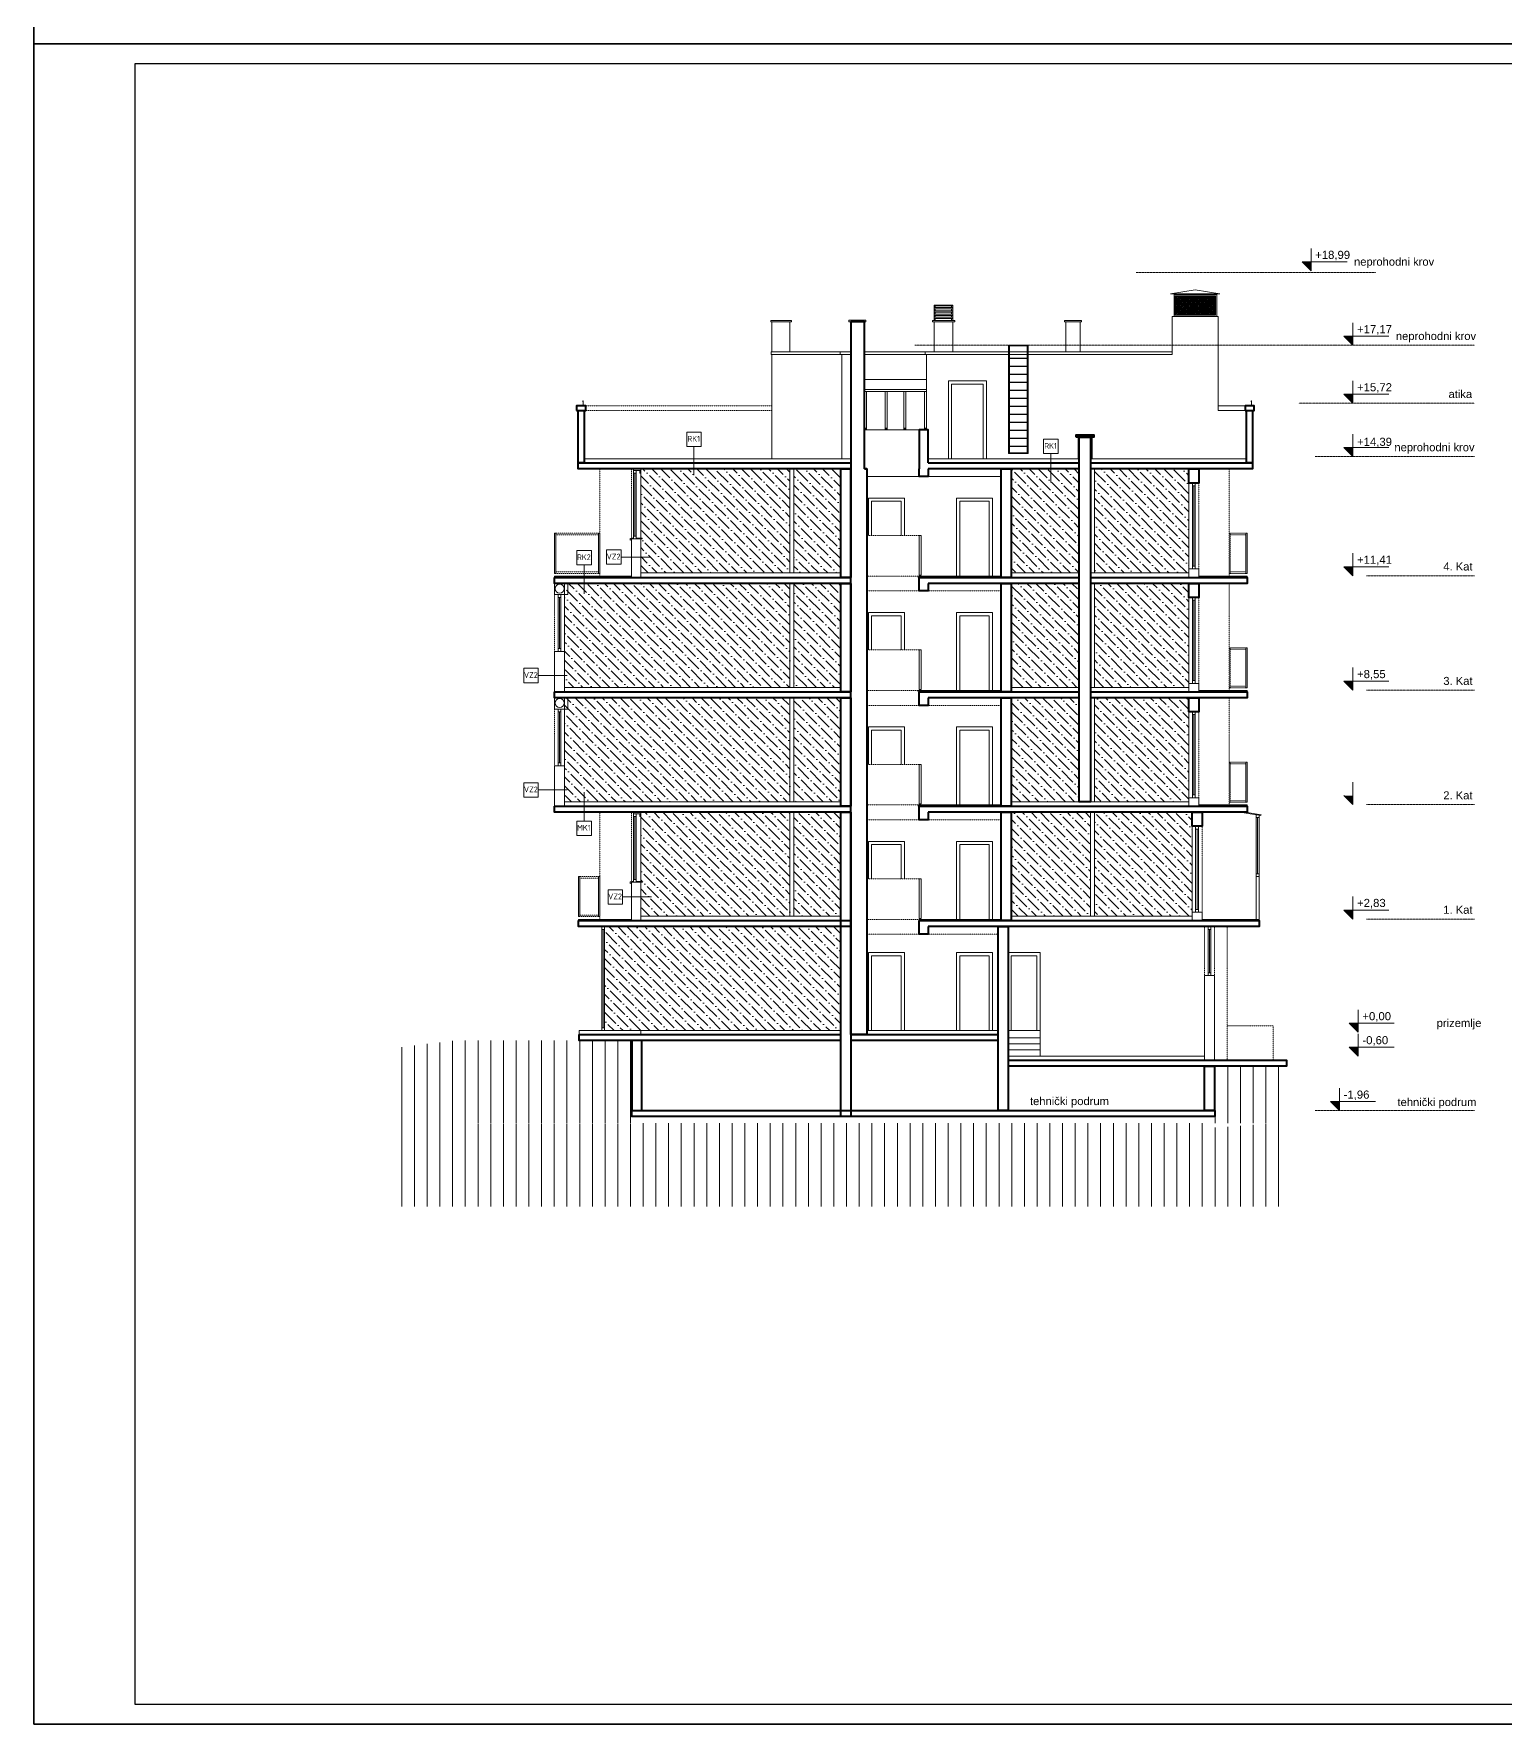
# Model space of a CAD drawing. Header units: millimetres. Extents: x -701 to 470890, y -446843 to -116129.
# Drawn here: x 195897 to 199573, y -229228 to -225003 of the extents above; entities that cross this region are included whole.
import ezdxf
from ezdxf.enums import TextEntityAlignment as Align

# ---------------------------------------------------------------- set-up
doc = ezdxf.new("R2010")
doc.units = ezdxf.units.MM
doc.linetypes.add('DASHED2', pattern=[0.375, 0.25, -0.125])
doc.linetypes.add('HIDDEN', pattern=[0.375, 0.25, -0.125])
doc.layers.get('0').update_dxf_attribs({"lineweight": 0})
for name, color, linetype, lineweight in [('01-zid_nenosivi', 134, 'Continuous', 0), ('03-prozori', 132, 'Continuous', 0), ('05-podgled-tanko', 144, 'HIDDEN', 0), ('06-hatch_grijano', 30, 'Continuous', 0), ('07-kote', 70, 'Continuous', 9), ('5-TX', 113, 'Continuous', 5), ('TP_01 - 0.50', 1, 'Continuous', 40)]:
    doc.layers.add(name, color=color, linetype=linetype, lineweight=lineweight)
doc.layers.add('Kucni_broj', color=2, linetype='Continuous', plot=False)
doc.layers.add('SAST_Linija sastavnice', color=255, linetype='Continuous', plot=False)
doc.styles.add('GENERATED_STYLE_1', font='arial.ttf')
doc.styles.add('isocpeur', font='isocpeur.ttf')
doc.styles.add('tahoma10', font='tahoma.ttf', dxfattribs={"height": 2})
pattern_1 = [(315, (-119.157, -130), (30.8696304, -8.4189901), [39.6875, -7.9375, 0, -7.9375])]

# ---------------------------------------------------------------- blocks, each defined once
blk = doc.blocks.new('*U3805')
blk.add_line((7, 3.5), (115.5, 3.5))
blk.add_lwpolyline([(0, 7), (122.5, 7), (122.5, 0), (122.5, 0), (0, 0), (0, 7)])
blk.add_lwpolyline([(7, 7), (115.5, 7), (115.5, 0), (7, 0)], close=True)
blk = doc.blocks.new('*U679')
blk.add_line((7, 3.5), (207.8, 3.5))
blk.add_lwpolyline([(0, 7), (214.8, 7), (214.8, 0), (214.8, 0), (0, 0), (0, 7)])
blk.add_lwpolyline([(7, 7), (207.8, 7), (207.8, 0), (7, 0)], close=True)
blk = doc.blocks.new('*U674')
blk.add_line((7, 3.5), (164, 3.5))
blk.add_lwpolyline([(0, 7), (171, 7), (171, 0), (171, 0), (0, 0), (0, 7)])
blk.add_lwpolyline([(7, 7), (164, 7), (164, 0), (7, 0)], close=True)
blk = doc.blocks.new('*U677')
blk.add_line((7, 3.5), (134.8, 3.5))
blk.add_lwpolyline([(0, 7), (141.8, 7), (141.8, 0), (141.8, 0), (0, 0), (0, 7)])
blk.add_lwpolyline([(7, 7), (134.8, 7), (134.8, 0), (7, 0)], close=True)
blk = doc.blocks.new('*U64')
at = {"ltscale": 0.1}
blk.add_line((0, 0.25), (0, -0.25), dxfattribs=at)
blk.add_lwpolyline([(-0.125, 0.5), (0.125, 0.5), (0.125, 0.25), (-0.125, 0.25)], close=True, dxfattribs=at)
at = {"style": 'isocpeur'}
blk.add_attdef('sl', text='', height=0.1, dxfattribs=at).set_placement((0.005, 0.334), align=Align.CENTER)
blk = doc.blocks.new('*U511')
at = {"ltscale": 0.1}
blk.add_line((0, 0.5), (0, 1), dxfattribs=at)
blk.add_lwpolyline([(0.125, 0.25), (-0.125, 0.25), (-0.125, 0.5), (0.125, 0.5)], close=True, dxfattribs=at)
at = {"style": 'isocpeur'}
blk.add_attdef('sl', text='', height=0.1, dxfattribs=at).set_placement((0.005, 0.334), align=Align.CENTER)
blk = doc.blocks.new('*U649')
at = {"ltscale": 0.1}
blk.add_line((-0.125, 0.375), (-0.625, 0.375), dxfattribs=at)
blk.add_lwpolyline([(0.125, 0.5), (0.125, 0.25), (-0.125, 0.25), (-0.125, 0.5)], close=True, dxfattribs=at)
at = {"style": 'isocpeur'}
blk.add_attdef('sl', text='', height=0.1, dxfattribs=at).set_placement((0.005, 0.334), align=Align.CENTER)
blk = doc.blocks.new('*U3804')
blk.add_line((7, 3.5), (253, 3.5))
blk.add_lwpolyline([(0, 7), (260, 7), (260, 0), (260, 0), (0, 0), (0, 7)])
blk.add_lwpolyline([(7, 7), (253, 7), (253, 0), (7, 0)], close=True)
blk = doc.blocks.new('*U3806')
blk.add_line((7, 3.5), (147.4, 3.5))
blk.add_lwpolyline([(0, 7), (154.4, 7), (154.4, 0), (154.4, 0), (0, 0), (0, 7)])
blk.add_lwpolyline([(7, 7), (147.4, 7), (147.4, 0), (7, 0)], close=True)

msp = doc.modelspace()

# ---------------------------------------------------------------- hatches: boundary and pattern name
at = {"layer": '05-podgled-tanko', "linetype": 'ByBlock', "ltscale": 5}
h = msp.add_hatch(dxfattribs=at)
h.set_pattern_fill('ANSI37', color=256)
h.set_pattern_definition([(45, (-8833.0188, -13356.2996), (-2.24506403, 2.24506403), []), (135, (-8833.0188, -13356.2996), (-2.24506403, -2.24506403), [])])
h.paths.add_polyline_path([(198849.65, -225706.27), (198748.97, -225706.27), (198748.97, -225657.6), (198849.65, -225657.6)])
at = {"layer": '06-hatch_grijano'}
h = msp.add_hatch(dxfattribs=at)
h.set_pattern_fill('ANSI36', color=256, scale=5, angle=270, style=0)
h.set_pattern_definition(pattern_1)
h.paths.add_polyline_path([(197413.3, -226090.27), (197786.3, -226090.27), (197786.3, -226350.27), (197413.3, -226350.27)])
h = msp.add_hatch(dxfattribs=at)
h.set_pattern_fill('ANSI36', color=256, scale=5, angle=270, style=0)
h.set_pattern_definition(pattern_1)
h.paths.add_polyline_path([(197796.3, -226350.27), (197913.3, -226350.27), (197913.3, -226090.27), (197796.3, -226090.27)])
h = msp.add_hatch(dxfattribs=at)
h.set_pattern_fill('ANSI36', color=256, scale=5, angle=270, style=0)
h.set_pattern_definition(pattern_1)
h.paths.add_polyline_path([(198339.3, -226350.27), (198509.3, -226350.27), (198509.3, -226090.27), (198339.3, -226090.27)])
h = msp.add_hatch(dxfattribs=at)
h.set_pattern_fill('ANSI36', color=256, scale=5, angle=270, style=0)
h.set_pattern_definition(pattern_1)
h.paths.add_polyline_path([(198547.3, -226350.27), (198783.3, -226350.27), (198783.3, -226090.27), (198547.3, -226090.27)])
h = msp.add_hatch(dxfattribs=at)
h.set_pattern_fill('ANSI36', color=256, scale=5, angle=270, style=0)
h.set_pattern_definition(pattern_1)
h.paths.add_polyline_path([(197223.3, -226636.27), (197786.3, -226636.27), (197786.3, -226376.27), (197223.3, -226376.27)])
h = msp.add_hatch(dxfattribs=at)
h.set_pattern_fill('ANSI36', color=256, scale=5, angle=270, style=0)
h.set_pattern_definition(pattern_1)
h.paths.add_polyline_path([(197796.3, -226636.27), (197913.3, -226636.27), (197913.3, -226376.27), (197796.3, -226376.27)])
h = msp.add_hatch(dxfattribs=at)
h.set_pattern_fill('ANSI36', color=256, scale=5, angle=270, style=0)
h.set_pattern_definition(pattern_1)
h.paths.add_polyline_path([(198339.3, -226636.27), (198509.3, -226636.27), (198509.3, -226376.27), (198339.3, -226376.27)])
h = msp.add_hatch(dxfattribs=at)
h.set_pattern_fill('ANSI36', color=256, scale=5, angle=270, style=0)
h.set_pattern_definition(pattern_1)
h.paths.add_polyline_path([(198547.3, -226636.27), (198783.3, -226636.27), (198783.3, -226376.27), (198547.3, -226376.27)])
h = msp.add_hatch(dxfattribs=at)
h.set_pattern_fill('ANSI36', color=256, scale=5, angle=270, style=0)
h.set_pattern_definition(pattern_1)
h.paths.add_polyline_path([(197223.3, -226922.27), (197786.3, -226922.27), (197786.3, -226662.27), (197223.3, -226662.27)])
h = msp.add_hatch(dxfattribs=at)
h.set_pattern_fill('ANSI36', color=256, scale=5, angle=270, style=0)
h.set_pattern_definition(pattern_1)
h.paths.add_polyline_path([(197796.3, -226922.27), (197913.3, -226922.27), (197913.3, -226662.27), (197796.3, -226662.27)])
h = msp.add_hatch(dxfattribs=at)
h.set_pattern_fill('ANSI36', color=256, scale=5, angle=270, style=0)
h.set_pattern_definition(pattern_1)
h.paths.add_polyline_path([(198339.3, -226922.27), (198509.3, -226922.27), (198509.3, -226662.27), (198339.3, -226662.27)])
h = msp.add_hatch(dxfattribs=at)
h.set_pattern_fill('ANSI36', color=256, scale=5, angle=270, style=0)
h.set_pattern_definition(pattern_1)
h.paths.add_polyline_path([(198547.3, -226922.27), (198783.3, -226922.27), (198783.3, -226662.27), (198547.3, -226662.27)])
h = msp.add_hatch(dxfattribs=at)
h.set_pattern_fill('ANSI36', color=256, scale=5, angle=270, style=0)
h.set_pattern_definition(pattern_1)
h.paths.add_polyline_path([(197413.3, -227208.27), (197786.3, -227208.27), (197786.3, -226948.27), (197413.3, -226948.27)])
h = msp.add_hatch(dxfattribs=at)
h.set_pattern_fill('ANSI36', color=256, scale=5, angle=270, style=0)
h.set_pattern_definition(pattern_1)
h.paths.add_polyline_path([(197796.3, -227208.27), (197913.3, -227208.27), (197913.3, -226948.27), (197796.3, -226948.27)])
h = msp.add_hatch(dxfattribs=at)
h.set_pattern_fill('ANSI36', color=256, scale=5, angle=270, style=0)
h.set_pattern_definition(pattern_1)
h.paths.add_polyline_path([(198339.3, -227208.27), (198537.3, -227208.27), (198537.3, -226948.27), (198339.3, -226948.27)])
h = msp.add_hatch(dxfattribs=at)
h.set_pattern_fill('ANSI36', color=256, scale=5, angle=270, style=0)
h.set_pattern_definition(pattern_1)
h.paths.add_polyline_path([(198547.3, -227208.27), (198791.3, -227208.27), (198791.3, -226948.27), (198547.3, -226948.27)])
h = msp.add_hatch(dxfattribs=at)
h.set_pattern_fill('ANSI36', color=256, scale=5, angle=270, style=0)
h.set_pattern_definition([(315, (-119.157, -416), (30.8696304, -8.4189901), [39.6875, -7.9375, 0, -7.9375])])
h.paths.add_polyline_path([(197323.3, -227494.27), (197913.3, -227494.27), (197913.3, -227234.27), (197323.3, -227234.27)])
at = {"layer": '07-kote'}
h = msp.add_hatch(color=7, dxfattribs=at)
h.dxf.hatch_style = 1
h.paths.add_polyline_path([(199088.22, -225572.87), (199065.72, -225572.87), (199088.22, -225595.37)])
h = msp.add_hatch(color=7, dxfattribs=at)
h.dxf.hatch_style = 1
h.paths.add_polyline_path([(199192.82, -225758.77), (199170.32, -225758.77), (199192.82, -225781.27)])
h = msp.add_hatch(color=7, dxfattribs=at)
h.dxf.hatch_style = 1
h.paths.add_polyline_path([(199192.82, -225903.77), (199170.32, -225903.77), (199192.82, -225926.27)])
h = msp.add_hatch(color=7, dxfattribs=at)
h.dxf.hatch_style = 1
h.paths.add_polyline_path([(199192.82, -226036.77), (199170.32, -226036.77), (199192.82, -226059.27)])
h = msp.add_hatch(color=7, dxfattribs=at)
h.dxf.hatch_style = 1
h.paths.add_polyline_path([(199192.82, -226334.77), (199170.32, -226334.77), (199192.82, -226357.27)])
h = msp.add_hatch(color=7, dxfattribs=at)
h.dxf.hatch_style = 1
h.paths.add_polyline_path([(199192.82, -226620.77), (199170.32, -226620.77), (199192.82, -226643.27)])
h = msp.add_hatch(color=7, dxfattribs=at)
h.dxf.hatch_style = 1
h.paths.add_polyline_path([(199192.82, -226906.77), (199170.32, -226906.77), (199192.82, -226929.27)])
h = msp.add_hatch(color=7, dxfattribs=at)
h.dxf.hatch_style = 1
h.paths.add_polyline_path([(199192.82, -227192.77), (199170.32, -227192.77), (199192.82, -227215.27)])
h = msp.add_hatch(color=7, dxfattribs=at)
h.dxf.hatch_style = 1
h.paths.add_polyline_path([(199206.17, -227475.77), (199183.67, -227475.77), (199206.17, -227498.27)])
h = msp.add_hatch(color=7, dxfattribs=at)
h.dxf.hatch_style = 1
h.paths.add_polyline_path([(199206.17, -227535.77), (199183.67, -227535.77), (199206.17, -227558.27)])
h = msp.add_hatch(color=7, dxfattribs=at)
h.dxf.hatch_style = 1
h.paths.add_polyline_path([(199159.33, -227671.77), (199136.83, -227671.77), (199159.33, -227694.27)])
at = {"layer": 'Kucni_broj', "lineweight": 9, "true_color": 0x808080}
h = msp.add_hatch(dxfattribs=at)
h.set_pattern_fill('ANSI31', color=8, scale=10, angle=45)
h.set_pattern_definition([(90, (-646717.658, -164137.443), (-31.75, 0), [])])
h.paths.add_polyline_path([(197003.26, -227725.78), (197003.26, -227727.22), (197391.3, -227727.22), (197391.3, -227519.27), (196947.46, -227519.27), (196809.82, -227536.04), (196809.16, -227564.27), (196808.05, -227564.27), (196808.05, -227934.06), (199027.16, -227934.06), (199027.16, -227582.77), (198847.3, -227582.77), (198847.3, -227736.81), (198999.99, -227725.78)])

# ---------------------------------------------------------------- linework, layer by layer
at = {"layer": '01-zid_nenosivi', "ltscale": 5}
for points in [[(197268.76, -225920.48), (197268.76, -225922.97), (197269.75, -225922.97), (197269.75, -225920.48), (197268.76, -225920.48)], [(197269.26, -225922.97), (197269.26, -225930.82)], [(198938.76, -225920.48), (198938.76, -225922.97), (198939.75, -225922.97), (198939.75, -225920.48), (198938.76, -225920.48)], [(198939.26, -225922.97), (198939.26, -225930.82)], [(197938.3, -226065.27), (197272.3, -226065.27), (197272.3, -226075.27), (197938.3, -226075.27)], [(198509.3, -226065.27), (198131.3, -226065.27)], [(198131.3, -226075.27), (198509.3, -226075.27)], [(198537.3, -226075.27), (198927.3, -226075.27), (198927.3, -226065.27), (198537.3, -226065.27)], [(197198.3, -226351.27), (197198.3, -226251.27), (197201.3, -226251.27), (197201.3, -226351.27), (197198.3, -226351.27)], [(197311.3, -226351.27), (197311.3, -226251.27), (197308.3, -226251.27), (197308.3, -226351.27), (197311.3, -226351.27)], [(197311.3, -226351.27), (197311.3, -226251.27), (197308.3, -226251.27), (197308.3, -226351.27), (197311.3, -226351.27)], [(197395.3, -226262.64), (197387.3, -226264.43), (197387.3, -226268.1), (197388.56, -226266.98)], [(197402.3, -226265.27), (197417.3, -226265.27), (197417.3, -226263.27), (197402.3, -226263.27), (197402.3, -226265.27)], [(198928.3, -226351.27), (198928.3, -226251.27), (198925.3, -226251.27), (198925.3, -226351.27), (198928.3, -226351.27)], [(198928.3, -226351.27), (198928.3, -226251.27), (198925.3, -226251.27), (198925.3, -226351.27), (198928.3, -226351.27)], [(198928.3, -226351.27), (198928.3, -226251.27), (198925.3, -226251.27), (198925.3, -226351.27), (198928.3, -226351.27)], [(197913.3, -226350.27), (197413.3, -226350.27), (197413.3, -226361.27), (197913.3, -226361.27)], [(198109.3, -226361.27), (198509.3, -226361.27)], [(198509.3, -226350.27), (198339.3, -226350.27), (198339.3, -226361.27)], [(198537.3, -226361.27), (198783.3, -226361.27), (198783.3, -226350.27), (198537.3, -226350.27)], [(198928.3, -226637.27), (198928.3, -226537.27), (198925.3, -226537.27), (198925.3, -226637.27), (198928.3, -226637.27)], [(198928.3, -226637.27), (198928.3, -226537.27), (198925.3, -226537.27), (198925.3, -226637.27), (198928.3, -226637.27)], [(198928.3, -226637.27), (198928.3, -226537.27), (198925.3, -226537.27), (198925.3, -226637.27), (198928.3, -226637.27)], [(197913.3, -226636.27), (197223.3, -226636.27), (197223.3, -226647.27), (197913.3, -226647.27)], [(198109.3, -226647.27), (198509.3, -226647.27)], [(198509.3, -226636.27), (198339.3, -226636.27), (198339.3, -226647.27)], [(198537.3, -226647.27), (198783.3, -226647.27), (198783.3, -226636.27), (198537.3, -226636.27)], [(198928.3, -226923.27), (198928.3, -226823.27), (198925.3, -226823.27), (198925.3, -226923.27), (198928.3, -226923.27)], [(198928.3, -226923.27), (198928.3, -226823.27), (198925.3, -226823.27), (198925.3, -226923.27), (198928.3, -226923.27)], [(197913.3, -226922.27), (197223.3, -226922.27), (197223.3, -226933.27), (197913.3, -226933.27)], [(198109.3, -226933.27), (198783.3, -226933.27), (198783.3, -226922.27), (198339.3, -226922.27), (198339.3, -226933.27)], [(197258.3, -227209.27), (197258.3, -227109.27), (197261.3, -227109.27), (197261.3, -227209.27), (197258.3, -227209.27)], [(197311.3, -227209.27), (197311.3, -227109.27), (197308.3, -227109.27), (197308.3, -227209.27), (197311.3, -227209.27)], [(197395.3, -227120.64), (197387.3, -227122.43), (197387.3, -227126.1), (197388.56, -227124.98)], [(197402.3, -227123.27), (197417.3, -227123.27), (197417.3, -227121.27), (197402.3, -227121.27), (197402.3, -227123.27)], [(198958.3, -227216.27), (198958.3, -227109.27), (198951.3, -227109.27), (198951.3, -227216.27), (198958.3, -227216.27)], [(197913.3, -227208.27), (197413.3, -227208.27), (197413.3, -227219.27), (197913.3, -227219.27)], [(198109.3, -227219.27), (198791.3, -227219.27), (198791.3, -227208.27), (198339.3, -227208.27), (198339.3, -227219.27)], [(197913.3, -227494.27), (197259.9, -227494.27), (197259.9, -227504.27), (197913.3, -227504.27)], [(197913.3, -227494.27), (197413.3, -227494.27), (197413.3, -227504.27), (197913.3, -227504.27)], [(197938.3, -227504.27), (198306.3, -227504.27), (198306.3, -227494.27), (197978.3, -227494.27)], [(198411.3, -227497.25), (198411.3, -227512.25), (198331.3, -227512.25), (198331.3, -227527.25), (198411.3, -227527.25), (198411.3, -227542.25), (198331.3, -227542.25)]]:
    msp.add_lwpolyline(points, dxfattribs=at)
for points in [[(197395.3, -226090.27), (197413.3, -226090.27), (197413.3, -226094.27), (197395.3, -226094.27)], [(197413.3, -226094.27), (197410.79, -226094.27), (197410.79, -226101.22), (197413.3, -226101.22)], [(197786.3, -226350.27), (197796.3, -226350.27), (197796.3, -226090.27), (197786.3, -226090.27)], [(198537.3, -226090.27), (198547.3, -226090.27), (198547.3, -226350.27), (198537.3, -226350.27)], [(197390.3, -226265.27), (197413.3, -226265.27), (197413.3, -226361.27), (197390.3, -226361.27)], [(198109.3, -226256.68), (198114.25, -226256.68), (198114.25, -226355.68), (198109.3, -226355.68)], [(197198.3, -226361.27), (197390.3, -226361.27), (197390.3, -226358.27), (197198.3, -226358.27)], [(198106.38, -226361.27), (198314.3, -226361.27), (198314.3, -226358.26), (198106.38, -226358.26)], [(198808.3, -226361.27), (198783.3, -226361.27), (198783.3, -226340.27), (198808.3, -226340.27)], [(198808.3, -226361.27), (198928.3, -226361.27), (198928.3, -226358.27), (198808.3, -226358.27)], [(197198.3, -226376.27), (197231.17, -226376.27), (197231.17, -226404.5), (197198.3, -226404.5)], [(197786.3, -226636.27), (197796.3, -226636.27), (197796.3, -226376.27), (197786.3, -226376.27)], [(198537.3, -226376.27), (198547.3, -226376.27), (198547.3, -226636.27), (198537.3, -226636.27)], [(198109.3, -226542.68), (198114.25, -226542.68), (198114.25, -226641.68), (198109.3, -226641.68)], [(197198.3, -226546.27), (197223.3, -226546.27), (197223.3, -226647.27), (197198.3, -226647.27)], [(198808.3, -226647.27), (198783.3, -226647.27), (198783.3, -226626.27), (198808.3, -226626.27)], [(197198.3, -226662.27), (197231.17, -226662.27), (197231.17, -226690.5), (197198.3, -226690.5)], [(197786.3, -226922.27), (197796.3, -226922.27), (197796.3, -226662.27), (197786.3, -226662.27)], [(198106.38, -226647.27), (198314.3, -226647.27), (198314.3, -226644.26), (198106.38, -226644.26)], [(198537.3, -226662.27), (198547.3, -226662.27), (198547.3, -226922.27), (198537.3, -226922.27)], [(198808.3, -226647.27), (198928.3, -226647.27), (198928.3, -226644.27), (198808.3, -226644.27)], [(197198.3, -226832.27), (197223.3, -226832.27), (197223.3, -226933.27), (197198.3, -226933.27)], [(198109.3, -226828.68), (198114.25, -226828.68), (198114.25, -226927.68), (198109.3, -226927.68)], [(198808.3, -226933.27), (198783.3, -226933.27), (198783.3, -226912.27), (198808.3, -226912.27)], [(197395.3, -226948.27), (197413.3, -226948.27), (197413.3, -226952.27), (197395.3, -226952.27)], [(197413.3, -226952.27), (197410.79, -226952.27), (197410.79, -226959.22), (197413.3, -226959.22)], [(197786.3, -227208.27), (197796.3, -227208.27), (197796.3, -226948.27), (197786.3, -226948.27)], [(198106.38, -226933.27), (198314.3, -226933.27), (198314.3, -226930.26), (198106.38, -226930.26)], [(198537.3, -226948.27), (198547.3, -226948.27), (198547.3, -227208.27), (198537.3, -227208.27)], [(198808.3, -226933.27), (198928.3, -226933.27), (198928.3, -226930.27), (198808.3, -226930.27)], [(197390.3, -227123.27), (197413.3, -227123.27), (197413.3, -227219.27), (197390.3, -227219.27)], [(198109.3, -227114.68), (198114.25, -227114.68), (198114.25, -227213.68), (198109.3, -227213.68)], [(197258.3, -227219.27), (197390.3, -227219.27), (197390.3, -227216.27), (197258.3, -227216.27)], [(198109.3, -227219.27), (198314.3, -227219.27), (198314.3, -227216.26), (198109.3, -227216.26)], [(198816.3, -227219.27), (198791.3, -227219.27), (198791.3, -227198.27), (198816.3, -227198.27)], [(198816.3, -227219.27), (198958.3, -227219.27), (198958.3, -227216.27), (198816.3, -227216.27)], [(198822.3, -227234.27), (198847.3, -227234.27), (198847.3, -227234.27), (198822.3, -227234.27)], [(198822.3, -227356.77), (198847.3, -227356.77), (198847.3, -227567.77), (198822.3, -227567.77)], [(198331.3, -227494.27), (198411.3, -227494.27), (198411.3, -227557.77), (198331.3, -227557.77)], [(198331.3, -227557.77), (198822.3, -227557.77), (198822.3, -227567.77), (198331.3, -227567.77)]]:
    msp.add_lwpolyline(points, close=True, dxfattribs=at)
at = {"layer": '03-prozori'}
for points in [[(198910.56, -226948.27), (198951.92, -226954.84)], [(198958.3, -226955.86), (198962.96, -226956.6), (198963.28, -226954.62), (198923.3, -226948.27)]]:
    msp.add_lwpolyline(points, dxfattribs=at)
for centre in [(197210.69, -226389.58), (197210.69, -226675.58)]:
    msp.add_circle(centre, 11.43, dxfattribs=at)
at = {"layer": '05-podgled-tanko', "linetype": 'ByBlock', "ltscale": 5}
for points in [[(198860.45, -225652.94), (198737.46, -225652.94), (198737.46, -225652.94), (198798.96, -225642.43), (198860.45, -225652.94)], [(198852.65, -225709.27), (198745.97, -225709.27), (198745.97, -225654.6), (198852.65, -225654.6)], [(198193.3, -225681.22), (198146.3, -225681.22), (198146.3, -225682.31), (198193.3, -225682.31)], [(198146.3, -225682.31), (198149.28, -225682.31), (198149.28, -225687.13), (198146.3, -225687.13)], [(198193.3, -225687.13), (198146.3, -225687.13), (198146.3, -225690.34), (198193.3, -225690.34)], [(198146.3, -225690.34), (198149.28, -225690.34), (198149.28, -225695.17), (198146.3, -225695.17)], [(198193.3, -225695.17), (198146.3, -225695.17), (198146.3, -225698.38), (198193.3, -225698.38)], [(198146.3, -225698.38), (198149.28, -225698.38), (198149.28, -225703.2), (198146.3, -225703.2)], [(198193.3, -225682.31), (198190.32, -225682.31), (198190.32, -225687.13), (198193.3, -225687.13)], [(198193.3, -225690.34), (198190.32, -225690.34), (198190.32, -225695.17), (198193.3, -225695.17)], [(198193.3, -225698.38), (198190.32, -225698.38), (198190.32, -225703.2), (198193.3, -225703.2)], [(198849.65, -225706.27), (198748.97, -225706.27), (198748.97, -225657.6), (198849.65, -225657.6)], [(197790.14, -225719.27), (197738.29, -225719.27), (197738.29, -225722.36), (197790.14, -225722.36)], [(197741.3, -225797.27), (197786.3, -225797.27), (197786.3, -225722.36), (197741.3, -225722.36)], [(197933.28, -225722.36), (197976.09, -225722.36), (197976.09, -225718.35), (197933.28, -225718.35)], [(198198.2, -225719.27), (198142.03, -225719.27), (198142.03, -225722.36), (198198.2, -225722.36)], [(198193.3, -225703.2), (198146.3, -225703.2), (198146.3, -225706.41), (198193.3, -225706.41)], [(198146.3, -225706.41), (198149.28, -225706.41), (198149.28, -225711.24), (198146.3, -225711.24)], [(198193.3, -225711.24), (198146.3, -225711.24), (198146.3, -225714.45), (198193.3, -225714.45)], [(198146.3, -225714.45), (198149.28, -225714.45), (198149.28, -225719.27), (198146.3, -225719.27)], [(198193.3, -225706.41), (198190.32, -225706.41), (198190.32, -225711.24), (198193.3, -225711.24)], [(198193.3, -225714.45), (198190.32, -225714.45), (198190.32, -225719.27), (198193.3, -225719.27)], [(198514.41, -225719.27), (198472.57, -225719.27), (198472.57, -225722.36), (198514.41, -225722.36)], [(198475.3, -225797.27), (198511.3, -225797.27), (198511.3, -225722.36), (198475.3, -225722.36)], [(198334.59, -225813.75), (198379.18, -225813.75), (198379.18, -225814.47), (198334.59, -225814.47)], [(198334.59, -225833.75), (198379.18, -225833.75), (198379.18, -225834.47), (198334.59, -225834.47)], [(198334.59, -225853.75), (198379.18, -225853.75), (198379.18, -225854.47), (198334.59, -225854.47)], [(197972.3, -225896.77), (197972.3, -225988.6), (197977.3, -225988.6), (197977.3, -225896.77)], [(198023.93, -225896.77), (198023.93, -225988.6), (198028.93, -225988.6), (198028.93, -225896.77)], [(198075.67, -225896.77), (198075.67, -225988.6), (198070.67, -225988.6), (198070.67, -225896.77)], [(198127.3, -225896.77), (198127.3, -225988.6), (198122.3, -225988.6), (198122.3, -225896.77)], [(198334.59, -225873.75), (198379.18, -225873.75), (198379.18, -225874.47), (198334.59, -225874.47)], [(198334.59, -225893.75), (198379.18, -225893.75), (198379.18, -225894.47), (198334.59, -225894.47)], [(197972.3, -225945.27), (197972.3, -225945.27)], [(198334.59, -225913.75), (198379.18, -225913.75), (198379.18, -225914.47), (198334.59, -225914.47)], [(198334.59, -225933.75), (198379.18, -225933.75), (198379.18, -225934.47), (198334.59, -225934.47)], [(198923.3, -225932.27), (198856.3, -225932.27), (198856.3, -225944.27), (198923.3, -225944.27)], [(197977.3, -225988.6), (197972.3, -225988.6), (197972.3, -225992.27), (197977.3, -225992.27)], [(197977.04, -225988.86), (197972.56, -225988.86), (197972.56, -225992.01), (197977.04, -225992.01)], [(198028.93, -225988.6), (198023.93, -225988.6), (198023.93, -225992.27), (198028.93, -225992.27)], [(198028.67, -225988.86), (198024.19, -225988.86), (198024.19, -225992.01), (198028.67, -225992.01)], [(198075.67, -225988.6), (198070.67, -225988.6), (198070.67, -225992.27), (198075.67, -225992.27)], [(198075.41, -225988.86), (198070.93, -225988.86), (198070.93, -225992.01), (198075.41, -225992.01)], [(198127.3, -225988.6), (198122.3, -225988.6), (198122.3, -225992.27), (198127.3, -225992.27)], [(198127.04, -225988.86), (198122.56, -225988.86), (198122.56, -225992.01), (198127.04, -225992.01)], [(198334.59, -225953.75), (198379.18, -225953.75), (198379.18, -225954.47), (198334.59, -225954.47)], [(198334.59, -225973.75), (198379.18, -225973.75), (198379.18, -225974.47), (198334.59, -225974.47)], [(198334.59, -225993.75), (198379.18, -225993.75), (198379.18, -225994.47), (198334.59, -225994.47)], [(198334.59, -226013.75), (198379.18, -226013.75), (198379.18, -226014.47), (198334.59, -226014.47)], [(198334.59, -226033.75), (198379.18, -226033.75), (198379.18, -226034.47), (198334.59, -226034.47)]]:
    msp.add_lwpolyline(points, close=True, dxfattribs=at)
for points in [[(198193.3, -225797.27), (198193.3, -225722.36), (198146.3, -225722.36), (198146.3, -225797.27)], [(198193.3, -225804.54), (198741.3, -225804.54), (198741.3, -225709.27), (198856.3, -225709.27), (198856.3, -225942.27)], [(198332.59, -225942.27), (198332.59, -225780.81), (198381.18, -225780.81), (198381.18, -225942.27)], [(198334.59, -225942.27), (198334.59, -225782.81), (198379.18, -225782.81), (198379.18, -225942.27)], [(197938.3, -225797.27), (197738.93, -225797.27), (197738.93, -225804.54), (197938.3, -225804.54)], [(197741.3, -225804.54), (197741.3, -225944.27)], [(197916.3, -225804.54), (197911.73, -225804.54), (197911.73, -225797.27)], [(197916.3, -225804.54), (197916.3, -225942.27)], [(198193.3, -225797.27), (197972.3, -225797.27)], [(197972.3, -225804.54), (198193.3, -225804.54)], [(198127.3, -225804.54), (198124.3, -225804.54), (198124.3, -225797.27)], [(198127.3, -225988.6), (198127.3, -225804.54)], [(198741.3, -225797.27), (198193.3, -225797.27)], [(198738.88, -225804.54), (198741.3, -225804.54)], [(198127.3, -225866.77), (197972.3, -225866.77)], [(198127.3, -225988.6), (198127.3, -225891.77), (197972.3, -225891.77)], [(198127.3, -225896.77), (197972.3, -225896.77)], [(198182.3, -225942.27), (198182.3, -225870.27), (198277.3, -225870.27), (198277.3, -225942.27)], [(198190.3, -225942.27), (198190.3, -225878.27), (198269.3, -225878.27), (198269.3, -225942.27)], [(197741.3, -225944.27), (197741.3, -226065.27)], [(197916.3, -225942.27), (197916.3, -226065.27)], [(198182.3, -226065.27), (198182.3, -225942.27)], [(198190.3, -225942.27), (198190.3, -226065.27)], [(198269.3, -226065.27), (198269.3, -225942.27)], [(198277.3, -225942.27), (198277.3, -226065.27)], [(198381.18, -225942.27), (198381.18, -226052.14), (198332.59, -226052.14), (198332.59, -225942.27)], [(198379.18, -225942.27), (198379.18, -226050.14), (198334.59, -226050.14), (198334.59, -225942.27)], [(198131.3, -226065.27), (198131.3, -225992.27), (197972.3, -225992.27)], [(198190.3, -226075.27), (198190.3, -226075.27), (198269.3, -226075.27)], [(198314.3, -226109.27), (197978.3, -226109.27)], [(197982.3, -226256.68), (197982.3, -226163.26), (198072.19, -226163.26), (198072.19, -226256.68)], [(198202.41, -226358.26), (198202.41, -226163.26), (198292.3, -226163.26), (198292.3, -226358.26)], [(197990.3, -226256.68), (197990.3, -226171.26), (198064.19, -226171.26), (198064.19, -226256.68)], [(198210.41, -226358.26), (198210.41, -226171.26), (198284.3, -226171.26), (198284.3, -226358.26)], [(197982.23, -226542.68), (197982.23, -226449.26), (198072.12, -226449.26), (198072.12, -226542.68)], [(197982.3, -226542.68), (197982.3, -226449.26), (198072.19, -226449.26), (198072.19, -226542.68)], [(197990.23, -226542.68), (197990.23, -226457.26), (198064.12, -226457.26), (198064.12, -226542.68)], [(197990.3, -226542.68), (197990.3, -226457.26), (198064.19, -226457.26), (198064.19, -226542.68)], [(198202.34, -226644.26), (198202.34, -226449.26), (198292.23, -226449.26), (198292.23, -226644.26)], [(198210.34, -226644.26), (198210.34, -226457.26), (198284.23, -226457.26), (198284.23, -226644.26)], [(197982.3, -226828.68), (197982.3, -226735.26), (198072.19, -226735.26), (198072.19, -226828.68)], [(197990.3, -226828.68), (197990.3, -226743.26), (198064.19, -226743.26), (198064.19, -226828.68)], [(198202.34, -226930.26), (198202.34, -226735.26), (198292.23, -226735.26), (198292.23, -226930.26)], [(198210.34, -226930.26), (198210.34, -226743.26), (198284.23, -226743.26), (198284.23, -226930.26)], [(197982.3, -227114.68), (197982.3, -227021.26), (198072.19, -227021.26), (198072.19, -227114.68)], [(197990.3, -227114.68), (197990.3, -227029.26), (198064.19, -227029.26), (198064.19, -227114.68)], [(198202.41, -227216.26), (198202.41, -227021.26), (198292.3, -227021.26), (198292.3, -227216.26)], [(198210.41, -227216.26), (198210.41, -227029.26), (198284.3, -227029.26), (198284.3, -227216.26)], [(197982.3, -227494.27), (197982.3, -227299.27), (198072.19, -227299.27), (198072.19, -227494.27)], [(198202.41, -227494.27), (198202.41, -227299.27), (198292.3, -227299.27), (198292.3, -227494.27)], [(198331.3, -227494.27), (198331.3, -227299.27), (198411.3, -227299.27), (198411.3, -227494.27)], [(197990.3, -227494.27), (197990.3, -227307.27), (198064.19, -227307.27), (198064.19, -227494.27)], [(198210.41, -227494.27), (198210.41, -227307.27), (198284.3, -227307.27), (198284.3, -227494.27)], [(198339.3, -227494.27), (198339.3, -227307.27), (198403.3, -227307.27), (198403.3, -227494.27)]]:
    msp.add_lwpolyline(points, dxfattribs=at)
at = {"layer": '05-podgled-tanko'}
for points in [[(197276.3, -225932.27), (197741.3, -225932.27)], [(197276.3, -225944.27), (197741.3, -225944.27)], [(197311.3, -226090.27), (197311.3, -226358.27)], [(197390.3, -226264.21), (197390.3, -226090.27), (197413.3, -226090.27), (197413.3, -226263.27)], [(198883.3, -226090.27), (198883.3, -226358.27)], [(197413.3, -226265.27), (197413.3, -226265.27), (197390.3, -226265.27)], [(198109.3, -226351.27), (198109.3, -226256.68), (197978.3, -226256.68)], [(198886.3, -226351.27), (198886.3, -226251.27), (198883.3, -226251.27), (198883.3, -226351.27), (198886.3, -226351.27)], [(198131.3, -226395.27), (198314.3, -226395.27)], [(198883.3, -226376.27), (198883.3, -226644.27)], [(198109.3, -226637.27), (198109.3, -226542.68), (197978.3, -226542.68)], [(198886.3, -226637.27), (198886.3, -226537.27), (198883.3, -226537.27), (198883.3, -226637.27), (198886.3, -226637.27)], [(198883.3, -226662.27), (198883.3, -226930.27)], [(198131.3, -226681.27), (198314.3, -226681.27)], [(198109.3, -226923.27), (198109.3, -226828.68), (197978.3, -226828.68)], [(198886.3, -226923.27), (198886.3, -226823.27), (198883.3, -226823.27), (198883.3, -226923.27), (198886.3, -226923.27)], [(197311.3, -226948.27), (197311.3, -227216.27)], [(197390.3, -227122.21), (197390.3, -226948.27), (197413.3, -226948.27), (197413.3, -227121.27)], [(198131.3, -226967.27), (198314.3, -226967.27)], [(197413.3, -227123.27), (197413.3, -227123.27), (197390.3, -227123.27)], [(198109.3, -227209.27), (198109.3, -227114.68), (197978.3, -227114.68)], [(198131.3, -227253.27), (198306.3, -227253.27)], [(198878.3, -227234.27), (198878.3, -227567.77)], [(198878.3, -227481.98), (198993.26, -227481.98), (198993.26, -227567.77)]]:
    msp.add_lwpolyline(points, dxfattribs=at).dxf.unprotected_set("ltscale", 0)
for points in [[(198783.3, -226125.5), (198808.3, -226125.5), (198808.3, -226340.27), (198783.3, -226340.27)], [(197201.3, -226251.27), (197308.3, -226251.27), (197308.3, -226254.99), (197201.3, -226254.99)], [(198886.3, -226251.27), (198925.3, -226251.27), (198925.3, -226254.99), (198886.3, -226254.99)], [(197201.3, -226347.55), (197308.3, -226347.55), (197308.3, -226351.27), (197201.3, -226351.27)], [(197978.3, -226358.26), (198109.3, -226358.26), (198109.3, -226395.27), (197978.3, -226395.27)], [(198886.3, -226347.55), (198925.3, -226347.55), (198925.3, -226351.27), (198886.3, -226351.27)], [(197198.3, -226404.5), (197223.3, -226404.5), (197223.3, -226546.27), (197198.3, -226546.27)], [(198783.3, -226411.5), (198808.3, -226411.5), (198808.3, -226626.27), (198783.3, -226626.27)], [(198886.3, -226537.27), (198925.3, -226537.27), (198925.3, -226540.99), (198886.3, -226540.99)], [(197978.3, -226644.26), (198109.3, -226644.26), (198109.3, -226681.27), (197978.3, -226681.27)], [(198886.3, -226633.55), (198925.3, -226633.55), (198925.3, -226637.27), (198886.3, -226637.27)], [(197198.3, -226690.5), (197223.3, -226690.5), (197223.3, -226832.27), (197198.3, -226832.27)], [(198783.3, -226697.5), (198808.3, -226697.5), (198808.3, -226912.27), (198783.3, -226912.27)], [(198886.3, -226823.27), (198925.3, -226823.27), (198925.3, -226826.99), (198886.3, -226826.99)], [(198886.3, -226919.55), (198925.3, -226919.55), (198925.3, -226923.27), (198886.3, -226923.27)], [(197978.3, -226930.26), (198109.3, -226930.26), (198109.3, -226967.27), (197978.3, -226967.27)], [(198791.3, -226983.5), (198816.3, -226983.5), (198816.3, -227198.27), (198791.3, -227198.27)], [(197261.3, -227109.27), (197308.3, -227109.27), (197308.3, -227112.99), (197261.3, -227112.99)], [(197261.3, -227205.55), (197308.3, -227205.55), (197308.3, -227209.27), (197261.3, -227209.27)], [(197978.3, -227216.26), (198109.3, -227216.26), (198109.3, -227253.27), (197978.3, -227253.27)], [(198822.3, -227234.27), (198847.3, -227234.27), (198847.3, -227356.77), (198822.3, -227356.77)]]:
    msp.add_lwpolyline(points, close=True, dxfattribs=at).dxf.unprotected_set("ltscale", 0)
at = {"layer": '06-hatch_grijano', "linetype": 'ByBlock', "ltscale": 5}
for points in [[(197413.3, -226090.27), (197786.3, -226090.27), (197786.3, -226350.27), (197413.3, -226350.27)], [(197796.3, -226350.27), (197913.3, -226350.27), (197913.3, -226090.27), (197796.3, -226090.27)], [(198339.3, -226350.27), (198509.3, -226350.27), (198509.3, -226090.27), (198339.3, -226090.27)], [(198547.3, -226350.27), (198783.3, -226350.27), (198783.3, -226090.27), (198547.3, -226090.27)], [(197223.3, -226636.27), (197786.3, -226636.27), (197786.3, -226376.27), (197223.3, -226376.27)], [(197796.3, -226636.27), (197913.3, -226636.27), (197913.3, -226376.27), (197796.3, -226376.27)], [(198339.3, -226636.27), (198509.3, -226636.27), (198509.3, -226376.27), (198339.3, -226376.27)], [(198547.3, -226636.27), (198783.3, -226636.27), (198783.3, -226376.27), (198547.3, -226376.27)], [(197223.3, -226922.27), (197786.3, -226922.27), (197786.3, -226662.27), (197223.3, -226662.27)], [(197796.3, -226922.27), (197913.3, -226922.27), (197913.3, -226662.27), (197796.3, -226662.27)], [(198339.3, -226922.27), (198509.3, -226922.27), (198509.3, -226662.27), (198339.3, -226662.27)], [(198547.3, -226922.27), (198783.3, -226922.27), (198783.3, -226662.27), (198547.3, -226662.27)], [(197413.3, -227208.27), (197786.3, -227208.27), (197786.3, -226948.27), (197413.3, -226948.27)], [(197796.3, -227208.27), (197913.3, -227208.27), (197913.3, -226948.27), (197796.3, -226948.27)], [(198339.3, -227208.27), (198537.3, -227208.27), (198537.3, -226948.27), (198339.3, -226948.27)], [(198547.3, -227208.27), (198791.3, -227208.27), (198791.3, -226948.27), (198547.3, -226948.27)], [(197323.3, -227494.27), (197913.3, -227494.27), (197913.3, -227234.27), (197323.3, -227234.27)]]:
    msp.add_lwpolyline(points, close=True, dxfattribs=at)
at = {"layer": '07-kote'}
for p, q in [((199088.22, -225595.37), (199088.22, -225539.12)), ((199088.22, -225595.37), (199088.22, -225539.12)), ((199178.22, -225572.87), (199065.72, -225572.87)), ((199088.22, -225595.37), (199065.72, -225572.87)), ((199192.82, -225781.27), (199192.82, -225725.02)), ((199192.82, -225781.27), (199192.82, -225725.02)), ((199282.82, -225758.77), (199170.32, -225758.77)), ((199192.82, -225781.27), (199170.32, -225758.77)), ((199282.82, -225903.77), (199170.32, -225903.77)), ((199192.82, -225926.27), (199170.32, -225903.77)), ((199192.82, -225926.27), (199192.82, -225870.02)), ((199192.82, -225926.27), (199192.82, -225870.02)), ((199282.82, -226036.77), (199170.32, -226036.77)), ((199192.82, -226059.27), (199170.32, -226036.77)), ((199192.82, -226059.27), (199192.82, -226003.02)), ((199192.82, -226059.27), (199192.82, -226003.02)), ((199192.82, -226357.27), (199192.82, -226301.02)), ((199192.82, -226357.27), (199192.82, -226301.02)), ((199282.82, -226334.77), (199170.32, -226334.77)), ((199192.82, -226357.27), (199170.32, -226334.77)), ((199282.82, -226620.77), (199170.32, -226620.77)), ((199192.82, -226643.27), (199170.32, -226620.77)), ((199192.82, -226643.27), (199192.82, -226587.02)), ((199192.82, -226643.27), (199192.82, -226587.02)), ((199192.82, -226929.27), (199192.82, -226873.02)), ((199192.82, -226929.27), (199192.82, -226873.02)), ((199192.82, -226929.27), (199170.32, -226906.77)), ((199192.82, -227215.27), (199192.82, -227159.02)), ((199192.82, -227215.27), (199192.82, -227159.02)), ((199282.82, -227192.77), (199170.32, -227192.77)), ((199192.82, -227215.27), (199170.32, -227192.77)), ((199206.17, -227498.27), (199206.17, -227442.02)), ((199206.17, -227498.27), (199206.17, -227442.02)), ((199296.17, -227475.77), (199183.67, -227475.77)), ((199206.17, -227498.27), (199183.67, -227475.77)), ((199206.17, -227558.27), (199206.17, -227502.02)), ((199206.17, -227558.27), (199206.17, -227502.02)), ((199296.17, -227535.77), (199183.67, -227535.77)), ((199206.17, -227558.27), (199183.67, -227535.77)), ((199159.33, -227694.27), (199159.33, -227638.02)), ((199159.33, -227694.27), (199159.33, -227638.02)), ((199249.33, -227671.77), (199136.83, -227671.77)), ((199159.33, -227694.27), (199136.83, -227671.77))]:
    msp.add_line(p, q, dxfattribs=at)
at = {"layer": '07-kote', "linetype": 'DASHED2'}
for points in [[(198651.3, -225599.27), (199250.21, -225599.27)], [(198098.32, -225781.27), (199497.06, -225781.27)], [(199057.52, -225926.27), (199497.06, -225926.27)], [(199098.15, -226059.27), (199497.06, -226059.27)], [(199226.76, -226357.27), (199497.06, -226357.27)], [(199226.76, -226643.27), (199497.06, -226643.27)], [(199226.76, -226929.27), (199497.06, -226929.27)], [(199226.76, -227215.27), (199497.06, -227215.27)], [(199098.15, -227694.27), (199497.06, -227694.27)]]:
    msp.add_lwpolyline(points, dxfattribs=at)
at = {"layer": 'Kucni_broj'}
for points in [[(195897.02, -220827.75), (201837.02, -220827.75), (201837.02, -225027.75), (195897.02, -225027.75)], [(195897.02, -225027.75), (201837.02, -225027.75), (201837.02, -220827.75), (195897.02, -220827.75)], [(195897.02, -225027.75), (201837.02, -225027.75), (201837.02, -229227.75), (195897.02, -229227.75)], [(195897.02, -229227.75), (201837.02, -229227.75), (201837.02, -225027.75), (195897.02, -225027.75)]]:
    msp.add_lwpolyline(points, close=True, dxfattribs=at)
at = {"layer": 'SAST_Linija sastavnice'}
msp.add_lwpolyline([(196149.02, -229177.75), (201787.02, -229177.75), (201787.02, -225077.75), (196149.02, -225077.75)], close=True, dxfattribs=at)
at = {"layer": 'TP_01 - 0.50'}
for p, q in [((198507.3, -226011.27), (198507.3, -226065.27)), ((198539.3, -226011.27), (198539.3, -226065.27))]:
    msp.add_line(p, q, dxfattribs=at)
for points in [[(197972.3, -226090.27), (197972.3, -225722.36), (197938.3, -225722.36), (197938.3, -226090.27)], [(197257.3, -226075.27), (197257.3, -225944.27), (197272.3, -225944.27), (197272.3, -226075.27), (197257.3, -226075.27)], [(198927.3, -226075.27), (198927.3, -225944.27), (198942.3, -225944.27), (198942.3, -226075.27), (198927.3, -226075.27)], [(198131.3, -226075.27), (198131.3, -225992.27), (198109.3, -225992.27), (198109.3, -226090.27)], [(197257.3, -226075.27), (197938.3, -226075.27)], [(197938.3, -226090.27), (197257.3, -226090.27), (197257.3, -226075.27)], [(198131.3, -226075.27), (198509.3, -226075.27)], [(198537.3, -226075.27), (198942.3, -226075.27), (198942.3, -226090.27), (198537.3, -226090.27)], [(197972.3, -226090.27), (197978.3, -226090.27), (197978.3, -227504.27), (197938.3, -227504.27), (197938.3, -226090.27), (197938.3, -226090.27)], [(197978.3, -226090.27), (197972.3, -226090.27)], [(198131.3, -226090.27), (198131.3, -226109.27), (198109.3, -226109.27), (198109.3, -226090.27)], [(198509.3, -226090.27), (198131.3, -226090.27)], [(197198.3, -226361.27), (197938.3, -226361.27)], [(197938.3, -226376.27), (197198.3, -226376.27), (197198.3, -226361.27)], [(198109.3, -226361.27), (198509.3, -226361.27)], [(198109.3, -226376.27), (198109.3, -226376.27), (198109.3, -226361.27)], [(198537.3, -226361.27), (198928.3, -226361.27), (198928.3, -226376.27), (198537.3, -226376.27)], [(198131.3, -226376.27), (198131.3, -226395.27), (198109.3, -226395.27), (198109.3, -226376.27)], [(198509.3, -226376.27), (198131.3, -226376.27)], [(197198.3, -226647.27), (197938.3, -226647.27)], [(197938.3, -226662.27), (197198.3, -226662.27), (197198.3, -226647.27)], [(198109.3, -226647.27), (198509.3, -226647.27)], [(198109.3, -226662.27), (198109.3, -226662.27), (198109.3, -226647.27)], [(198131.3, -226662.27), (198131.3, -226681.27), (198109.3, -226681.27), (198109.3, -226662.27)], [(198509.3, -226662.27), (198131.3, -226662.27)], [(198537.3, -226647.27), (198928.3, -226647.27), (198928.3, -226662.27), (198537.3, -226662.27)], [(197198.3, -226933.27), (197938.3, -226933.27)], [(197938.3, -226948.27), (197198.3, -226948.27), (197198.3, -226933.27)], [(198109.3, -226933.27), (198928.3, -226933.27), (198928.3, -226948.27), (198131.3, -226948.27)], [(198109.3, -226948.27), (198109.3, -226948.27), (198109.3, -226933.27)], [(198131.3, -226948.27), (198131.3, -226967.27), (198109.3, -226967.27), (198109.3, -226948.27)], [(197258.3, -227219.27), (197938.3, -227219.27)], [(197938.3, -227234.27), (197258.3, -227234.27), (197258.3, -227219.27)], [(198109.3, -227219.27), (198958.3, -227219.27), (198958.3, -227234.27), (198131.3, -227234.27)], [(198109.3, -227234.27), (198109.3, -227219.27)], [(198131.3, -227234.27), (198131.3, -227253.27), (198109.3, -227253.27), (198109.3, -227234.27), (198109.3, -227234.27)], [(198306.3, -227504.27), (198306.3, -227234.27), (198331.3, -227234.27), (198331.3, -227504.27)], [(197259.9, -227504.27), (197913.3, -227504.27)], [(197913.3, -227519.27), (197259.9, -227519.27), (197259.9, -227504.27)], [(197938.3, -227504.27), (198306.3, -227504.27)], [(198331.3, -227504.27), (198331.3, -227694.27), (198306.3, -227694.27), (198306.3, -227504.27)], [(198306.3, -227519.27), (197938.3, -227519.27)], [(198331.3, -227567.77), (199027.16, -227567.77), (199027.16, -227582.77), (198331.3, -227582.77)], [(197391.3, -227694.27), (198847.94, -227694.27), (198847.94, -227709.27), (197391.3, -227709.27), (197391.3, -227694.27)]]:
    msp.add_lwpolyline(points, dxfattribs=at)
for points in [[(197253.3, -225944.27), (197276.3, -225944.27), (197276.3, -225932.27), (197253.3, -225932.27)], [(198923.3, -225944.27), (198946.3, -225944.27), (198946.3, -225932.27), (198923.3, -225932.27)], [(198501.3, -226011.27), (198501.3, -226005.27), (198545.3, -226005.27), (198545.3, -226011.27)], [(198509.3, -226011.27), (198537.3, -226011.27), (198537.3, -226922.27), (198509.3, -226922.27)], [(197913.3, -226090.27), (197938.3, -226090.27), (197938.3, -226361.27), (197913.3, -226361.27)], [(198314.3, -226090.27), (198339.3, -226090.27), (198339.3, -226361.27), (198314.3, -226361.27)], [(198783.3, -226090.27), (198808.3, -226090.27), (198808.3, -226125.5), (198783.3, -226125.5)], [(197913.3, -226376.27), (197938.3, -226376.27), (197938.3, -226647.27), (197913.3, -226647.27)], [(198314.3, -226376.27), (198339.3, -226376.27), (198339.3, -226647.27), (198314.3, -226647.27)], [(198783.3, -226376.27), (198808.3, -226376.27), (198808.3, -226411.5), (198783.3, -226411.5)], [(197913.3, -226662.27), (197938.3, -226662.27), (197938.3, -226933.27), (197913.3, -226933.27)], [(198314.3, -226662.27), (198339.3, -226662.27), (198339.3, -226933.27), (198314.3, -226933.27)], [(198783.3, -226662.27), (198808.3, -226662.27), (198808.3, -226697.5), (198783.3, -226697.5)], [(197913.3, -226948.27), (197938.3, -226948.27), (197938.3, -227709.27), (197913.3, -227709.27)], [(198314.3, -226948.27), (198339.3, -226948.27), (198339.3, -227219.27), (198314.3, -227219.27)], [(198791.3, -226948.27), (198816.3, -226948.27), (198816.3, -226983.5), (198791.3, -226983.5)], [(197391.3, -227694.27), (197416.3, -227694.27), (197416.3, -227519.27), (197391.3, -227519.27)], [(198822.3, -227582.77), (198847.3, -227582.77), (198847.3, -227694.27), (198822.3, -227694.27)]]:
    msp.add_lwpolyline(points, close=True, dxfattribs=at)

# ---------------------------------------------------------------- block references
at = {"layer": '03-prozori', "xscale": -1, "rotation": 270}
for name, p in [('*U674', (197395.3, -226265.27)), ('*U679', (198791.93, -226340.27)), ('*U677', (197206.93, -226546.27)), ('*U679', (198791.93, -226626.27)), ('*U677', (197206.93, -226832.27)), ('*U679', (198791.93, -226912.27)), ('*U674', (197395.3, -227123.27)), ('*U3806', (198951.3, -227109.27)), ('*U679', (198799.93, -227198.27)), ('*U3804', (197316.3, -227494.27)), ('*U3805', (198830.93, -227356.77))]:
    msp.add_blockref(name, p, dxfattribs=at)
at = {"layer": '5-TX'}
ref = msp.add_blockref('*U64', (197546.48, -226070.25), dxfattribs=dict(at, xscale=-144.0000000000024, yscale=144.0000000000024, zscale=144.0000000000024, rotation=0.0001386217754983932))
ref.add_attrib('sl', 'RK1', dxfattribs={"layer": '0', "height": 14.4, "rotation": 0.00014, "style": 'isocpeur'}).set_placement((197545.76, -226022.21), align=Align.CENTER)
ref = msp.add_blockref('*U64', (198438.16, -226087.91), dxfattribs=dict(at, xscale=-144.0000000000024, yscale=144.0000000000024, zscale=144.0000000000024, rotation=0.0001386217754983932))
ref.add_attrib('sl', 'RK1', dxfattribs={"layer": '0', "height": 14.4, "rotation": 0.00014, "style": 'isocpeur'}).set_placement((198437.44, -226039.87), align=Align.CENTER)
ref = msp.add_blockref('*U64', (197272.06, -226366.19), dxfattribs=dict(at, xscale=-144.0000000000024, yscale=144.0000000000024, zscale=144.0000000000024, rotation=0.0001386217754983932))
ref.add_attrib('sl', 'RK2', dxfattribs={"layer": '0', "height": 14.4, "rotation": 0.00014, "style": 'isocpeur'}).set_placement((197271.34, -226318.15), align=Align.CENTER)
ref = msp.add_blockref('*U649', (197346.2, -226364.59), dxfattribs=dict(at, xscale=-144.0000000000024, yscale=144.0000000000024, zscale=144.0000000000024, rotation=0.0001386217754983932))
ref.add_attrib('sl', 'VZ2', dxfattribs={"layer": '0', "height": 14.4, "rotation": 0.00014, "style": 'isocpeur'}).set_placement((197345.47, -226316.55), align=Align.CENTER)
ref = msp.add_blockref('*U649', (197139.49, -226660.64), dxfattribs=dict(at, xscale=-144.0000000000024, yscale=144.0000000000024, zscale=144.0000000000024, rotation=0.0001386217754983932))
ref.add_attrib('sl', 'VZ2', dxfattribs={"layer": '0', "height": 14.4, "rotation": 0.00014, "style": 'isocpeur'}).set_placement((197138.77, -226612.6), align=Align.CENTER)
ref = msp.add_blockref('*U649', (197139.49, -226946.64), dxfattribs=dict(at, xscale=-144.0000000000024, yscale=144.0000000000024, zscale=144.0000000000024, rotation=0.0001386217754983932))
ref.add_attrib('sl', 'VZ2', dxfattribs={"layer": '0', "height": 14.4, "rotation": 0.00014, "style": 'isocpeur'}).set_placement((197138.77, -226898.6), align=Align.CENTER)
ref = msp.add_blockref('*U511', (197272.06, -227042.33), dxfattribs=dict(at, xscale=-144.0000000000024, yscale=144.0000000000024, zscale=144.0000000000024, rotation=0.0001386217754983932))
ref.add_attrib('sl', 'MK1', dxfattribs={"layer": '0', "height": 14.4, "rotation": 0.00014, "style": 'isocpeur'}).set_placement((197271.34, -226994.29), align=Align.CENTER)
ref = msp.add_blockref('*U649', (197349.96, -227214.05), dxfattribs=dict(at, xscale=-144.0000000000024, yscale=144.0000000000024, zscale=144.0000000000024, rotation=0.0001386217754983932))
ref.add_attrib('sl', 'VZ2', dxfattribs={"layer": '0', "height": 14.4, "rotation": 0.00014, "style": 'isocpeur'}).set_placement((197349.24, -227166.01), align=Align.CENTER)

# ---------------------------------------------------------------- texts
at = {"layer": '07-kote', "char_height": 20.25, "width": 2974.003, "attachment_point": 4, "style": 'GENERATED_STYLE_1'}
for s, insert in [('{\\fArial|b0|i0|c238|p34;+18,}99', (199098.58, -225557.09)), ('{\\fArial|b0|i0|c238|p34;+17,}17', (199203.18, -225742.99)), ('{\\fArial|b0|i0|c238|p34;+15,}72', (199203.18, -225887.99)), ('{\\fArial|b0|i0|c238|p34;+14,}39', (199203.18, -226024.38)), ('{\\fArial|b0|i0|c238|p34;+11,}41', (199203.18, -226318.99)), ('{\\fArial|b0|i0|c238|p34;+8,}55', (199203.18, -226604.99)), ('{\\fArial|b0|i0|c238|p34;+2,}83', (199203.18, -227176.99)), ('{\\fArial|b0|i0|c238|p34;+0,}00', (199216.54, -227459.99)), ('{\\fArial|b0|i0|c238|p34;-0,}60', (199216.54, -227519.99)), ('{\\fArial|b0|i0|c238|p34;-1,}96', (199169.69, -227655.99))]:
    msp.add_mtext(s, dxfattribs=dict(at, insert=insert))
at = {"layer": '07-kote', "linetype": 'DASHED2', "char_height": 20, "style": 'tahoma10'}
for s, width, insert, attachment_point in [('{\\fArial|b0|i0|c238|p34;neprohodni krov}', 728.1474, (199195.65, -225562.25), 1), ('{\\fArial|b0|i0|c238|p34;neprohodni krov}', 728.1474, (199300.25, -225748.15), 1), ('{\\fArial|b0|i0|c238|p34;atika}', 728.1474, (199431.82, -225893.15), 1), ('{\\fArial|b0|i0|c238|p34;neprohodni krov}', 728.1474, (199296.51, -226026.15), 1), ('{\\fArial|b0|i0|c238|p34;4. Kat }', 87.101, (199418.71, -226324.15), 1), ('{\\fArial|b0|i0|c238|p34;3. Kat }', 87.101, (199418.71, -226610.15), 1), ('{\\fArial|b0|i0|c238|p34;2. Kat }', 87.101, (199418.71, -226896.15), 1), ('{\\fArial|b0|i0|c238|p34;1. Kat }', 87.101, (199418.71, -227182.15), 1), ('{\\fArial|b0|i0|c238|p34;prizemlje }', 87.101, (199402.19, -227465.15), 1), ('{\\fArial|b0|i0|c238|p34;tehnički podrum}', 373.1218, (198386.06, -227660.35), 1), ('{\\fArial|b0|i0|c238|p34;tehnički podrum}', 221.7809, (199501.4, -227662.75), 3)]:
    msp.add_mtext_dynamic_manual_height_columns(s, width=width, gutter_width=10, heights=[0], dxfattribs=dict(at, insert=insert, attachment_point=attachment_point))

doc.saveas('drawing.dxf')
